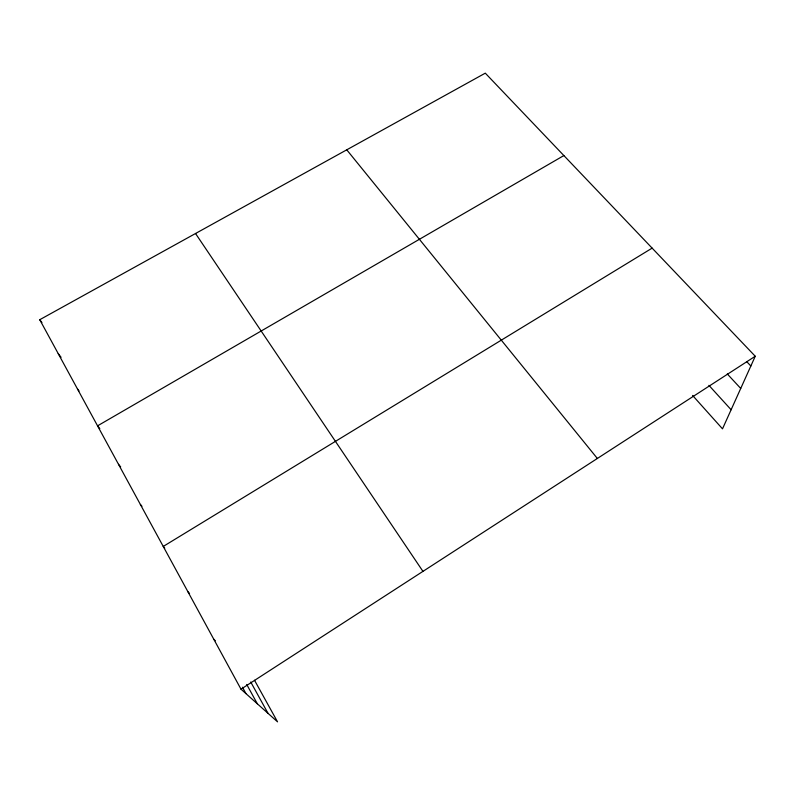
<?xml version="1.0" encoding="UTF-8"?>
<svg xmlns="http://www.w3.org/2000/svg" width="795" height="795" viewBox="0 0 795 795"><rect width="100%" height="100%" fill="white"/><g stroke="black" fill="none" stroke-linecap="round" stroke-linejoin="round"><path stroke-width="1.19" d="M254.509 680.252L277.534 721.84L240.984 689.176L39.75 319.709L485.288 73.16L755.25 356.249L722.506 428.843L692.584 395.443M240.984 689.176L755.25 356.249M652.139 248.12L163.243 546.443L164.744 548.113M563.864 155.562L97.556 425.842L99.802 428.604M213.795 639.26L215.326 640.77M187.918 591.738L189.548 593.458M746.664 361.576L750.848 366.008M727.296 373.958L740.731 388.447M708.921 385.356L731.122 409.743M140.377 504.457L141.947 506.276M118.505 464.3L120.681 466.894M346.749 149.818L597.363 458.467M77.483 388.993L79.023 390.931M58.234 353.646L61.076 357.283M39.75 319.709L41.926 322.541M195.53 233.501L422.95 571.376M250.743 682.011L268.014 713.334M246.728 684.475L257.322 703.774M242.465 687.218L245.953 693.618"/></g></svg>
